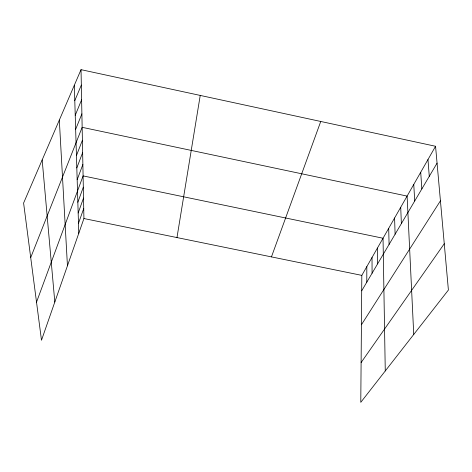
<?xml version="1.0" encoding="UTF-8"?>
<svg xmlns="http://www.w3.org/2000/svg" width="472" height="472" viewBox="0 0 472 472"><rect width="100%" height="100%" fill="white"/><g stroke="black" fill="none" stroke-linecap="round" stroke-linejoin="round"><path stroke-width="0.71" d="M366.785 282.185L366.827 266.615M435.556 146.273L361.823 275.377L360.779 402.333L448.4 290.038L435.556 146.273L81.031 69.667L23.6 203.048L41.489 340.253L83.922 218.536L81.031 69.667M176.976 237.569L200.228 95.427M78.482 223.35L83.727 208.488M78.169 213.008L83.526 198.051M77.845 202.246L83.314 187.195M271.453 256.892L320.748 121.463M36.521 302.151L83.096 175.897L383.034 238.236L385.264 370.957M77.166 179.714L82.871 164.486M76.812 167.908L82.641 152.603M76.44 155.601L82.405 140.231M30.709 257.594L82.152 127.322L407.106 196.087L413.743 334.453M75.656 129.34L81.892 113.852M75.231 115.31L81.615 99.787M74.788 100.624L81.331 85.072M361.694 290.817L437.066 163.135M361.416 324.766L440.429 200.812M361.109 362.561L444.264 243.729M83.922 218.536L361.823 275.377M42.167 159.931L54.811 302.045M427.968 159.554L429.272 176.327M420.711 172.262L421.832 188.936M413.767 184.428L414.711 200.995M59.319 120.094L67.449 265.795M400.722 207.267L401.365 223.61M394.592 218.005L395.099 234.224M74.328 85.237L78.777 233.298M388.698 228.318L389.081 244.419M377.423 248.06L377.582 263.901M372.024 257.511L372.078 273.223"/></g></svg>
